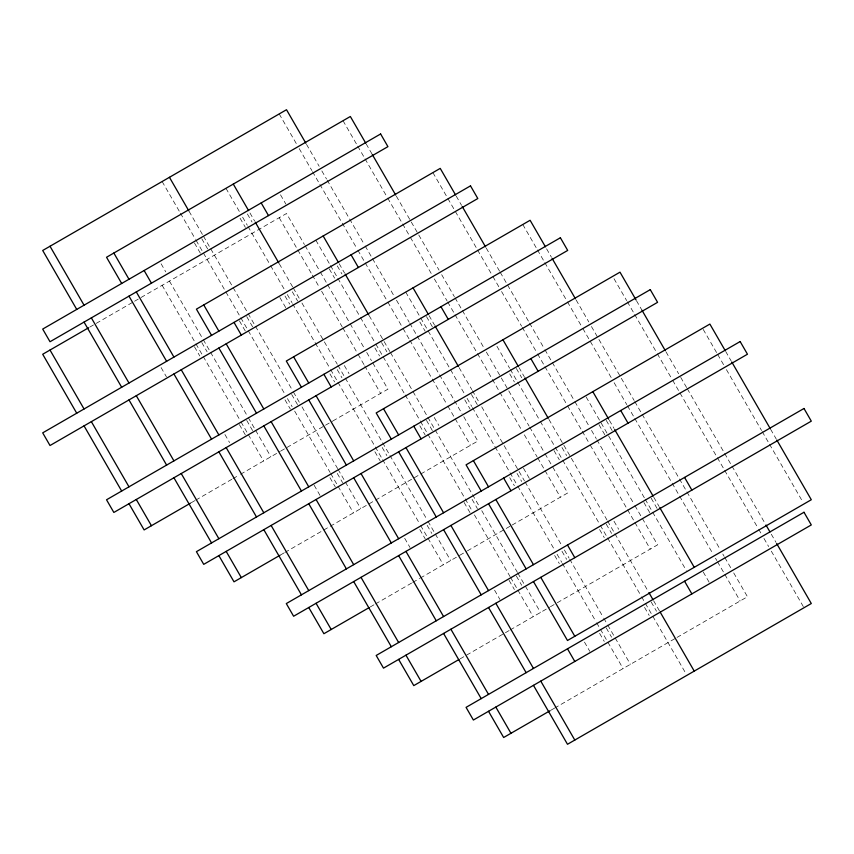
<?xml version="1.0" encoding="UTF-8"?>
<svg xmlns="http://www.w3.org/2000/svg" width="854" height="854" viewBox="0 0 854 854"><rect width="100%" height="100%" fill="white"/><g stroke="black" fill="none" stroke-linecap="round" stroke-linejoin="round"><path stroke-width="0.64" stroke-dasharray="4.27 3.2" d="M89.787 327.082L133.843 301.643M134.569 301.227L286.506 213.5L304.408 244.5M191.2 502.75L195.075 500.519M195.801 500.092L231.818 479.297M232.971 478.635L239.43 474.899M240.582 474.237L280.048 451.456M280.763 451.04L286.506 447.731M286.933 447.475L324.808 425.612M325.523 425.196L332.409 421.225M332.836 420.979L387.929 389.168L372.024 361.616M280.368 555.057L284.531 552.655M284.958 552.41L477.813 441.059L462.484 414.51M370.252 606.948L374.842 604.301M375.568 603.885L412.311 582.674M412.738 582.417L419.624 578.446M420.349 578.03L459.388 555.495M459.815 555.239L466.7 551.268M467.416 550.851L511.461 525.423M512.176 525.007L567.696 492.961L552.357 466.401M460.135 658.85L509.507 630.337M510.233 629.921L549.698 607.141M550.414 606.724L556.584 603.159M557.299 602.743L657.58 544.852L642.251 518.293M550.734 710.325L554.182 708.34M554.609 708.094L676.304 637.831M677.03 637.415L747.463 596.743L732.134 570.184M725.676 351.432L731.088 360.804M770.618 429.274L776.169 438.881M703.226 329.441L717.146 353.556M717.702 354.506L723.776 365.032M726.423 369.622L761.554 430.48M762.227 431.622L768.856 443.109M769.518 444.251L802.653 501.661M636.465 300.693L641.781 309.906M665.992 351.837L678.652 373.774M680.734 377.383L686.723 387.748M687.321 388.783L723.978 452.278M724.651 453.431L731.312 464.982M731.974 466.135L765.312 523.865M771.29 534.22L775.976 542.333M614.015 278.703L626.676 300.64M627.348 301.804L634.01 313.343M634.671 314.496L656.673 352.595M657.334 353.748L672.002 379.155M672.674 380.308L679.41 391.975M679.997 393.011L716.666 456.506M717.328 457.659L724 469.209M724.662 470.362L757.989 528.082M758.662 529.245L761.32 533.857M763.967 538.436L768.653 546.56M771.322 551.172L803.315 606.596M546.581 248.802L551.449 257.235M576.119 299.957L588.78 321.905M591.448 326.527L634.116 400.43M634.789 401.583L641.781 413.699M642.123 414.286L678.791 477.802M679.453 478.955L720.125 549.4M722.794 554.022L724.128 556.328M724.79 557.481L731.664 569.383M522.797 224.506L536.792 248.76M537.465 249.912L544.126 261.463M544.799 262.616L566.8 300.725M567.462 301.878L581.467 326.132M582.876 328.555L611.475 378.098M614.133 382.709L626.804 404.657M627.476 405.81L634.469 417.926M634.81 418.513L671.479 482.03M672.141 483.183L712.812 553.627M715.481 558.238L716.816 560.555M717.477 561.708L724.352 573.6M724.811 574.411L740.151 600.97M703.226 571.977L709.215 582.343M609.382 420.36L614.026 428.398M653.801 497.284L659.107 506.465M606.255 420.381L612.233 430.758M651.196 498.224L657.174 508.6M586.154 397.014L644.919 498.789M645.154 499.216L686.264 570.408M598.932 424.609L604.92 434.974M643.873 502.451L649.862 512.816M456.228 196.1L461.566 205.344M486.236 248.066L499.569 271.166M500.23 272.319L506.956 283.966M507.564 285.022L528.904 321.979M529.565 323.132L544.233 348.539M544.905 349.692L551.897 361.808M552.239 362.395L574.24 400.505M574.902 401.658L588.908 425.911M591.523 430.427L596.241 438.614M596.903 439.767L634.244 504.436M634.906 505.589L641.578 517.14M432.914 172.615L476.916 248.824M477.578 249.987L492.246 275.383M492.918 276.547L498.971 287.029M501.586 291.556L521.591 326.196M522.253 327.349L536.92 352.755M537.593 353.919L544.254 365.459M544.927 366.622L566.928 404.721M567.59 405.885L581.595 430.128M582.257 431.281L589.591 443.984M590.263 445.147L626.932 508.653M627.594 509.817L634.266 521.356M634.928 522.52L650.268 549.079M614.005 521.228L618.67 529.299M518.933 367.466L524.26 376.71M548.93 419.421L606.916 519.862M607.578 521.025L614.25 532.565M614.912 533.718L648.271 591.491M653.577 600.682L659.576 611.08M516.371 368.49L521.687 377.703M561.975 447.485L566.629 455.545M606.255 524.175L611.571 533.387M651.196 602.017L656.512 611.229M496.932 346.265L509.614 368.234M510.276 369.387L516.948 380.927M517.609 382.08L539.845 420.595M540.272 421.342L599.604 524.089M600.266 525.242L606.927 536.792M607.6 537.945L640.959 595.718M641.589 596.829L685.613 673.069M509.721 373.871L514.375 381.93M553.99 450.56L559.317 459.772M599.604 529.555L604.258 537.614M644.546 607.397L649.2 615.456M366.142 143.856L372.13 154.222M396.352 196.174L439.02 270.077M441.689 274.7L454.349 296.637M455.022 297.8L462.014 309.906M462.356 310.504L483.684 347.45M486.353 352.072L529.032 425.975M529.693 427.139L544.361 452.535M545.023 453.698L551.897 465.59M343.03 120.713L357.025 144.966M357.698 146.119L364.818 158.449M365.032 158.823L387.033 196.932M387.695 198.085L409.76 236.291M410.368 237.348L431.708 274.305M434.366 278.927L447.037 300.864M447.699 302.017L454.702 314.133M455.043 314.72L521.709 430.202M524.377 434.825L537.049 456.762M537.71 457.915L544.585 469.817M545.044 470.618L560.384 497.177M523.459 468.184L529.448 478.55M429.05 315.585L434.387 324.819M459.057 367.551L471.803 389.637M472.39 390.641L479.051 402.191M481.72 406.814L524.388 480.717M525.061 481.869L561.729 545.386M564.398 550.008L569.063 558.089M569.725 559.242L603.33 617.442M603.735 618.136L607.066 623.911M607.728 625.064L630.401 664.327M426.488 316.599L432.466 326.965M471.429 394.441L477.407 404.807M517.033 473.436L521.687 481.496M561.975 551.278L566.629 559.338M606.255 627.968L611.571 637.18M405.735 292.089L464.491 393.854M467.074 398.338L471.739 406.419M472.401 407.571L494.904 446.546M495.074 446.834L517.076 484.944M517.737 486.097L554.406 549.613M557.075 554.235L561.751 562.316M562.412 563.469L596.017 621.669M596.668 622.812L599.754 628.138M600.415 629.291L623.089 668.554M419.826 321.969L425.153 331.192M464.768 399.811L470.095 409.034M509.721 477.653L514.375 485.723M554.662 555.495L559.317 563.565M599.604 633.337L604.258 641.407M306.501 144.347L319.172 166.284M321.841 170.907L326.527 179.02M327.167 180.141L364.498 244.799M365.16 245.952L371.832 257.492M372.493 258.645L393.822 295.591M396.491 300.213L409.151 322.15M409.824 323.303L416.485 334.843M417.158 336.006L462.014 413.699M584.467 642.08L589.783 651.292M279.194 113.934L296.519 143.952M299.188 148.575L311.849 170.512M312.521 171.665L319.204 183.247M319.855 184.368L357.185 249.016M357.847 250.169L364.509 261.719M365.181 262.872L387.172 300.971M387.844 302.124L401.839 326.367M403.109 328.566L409.173 339.07M409.835 340.223L447.165 404.881M447.838 406.034L454.702 417.926M455.161 418.738L470.501 445.286M434.238 417.446L438.903 425.505M339.166 263.683L344.504 272.928M369.174 315.649L389.84 351.453M390.502 352.606L412.343 390.427M413.005 391.57L427.171 416.122M427.843 417.275L434.505 428.825M435.177 429.978L479.179 506.198M481.763 510.671L517.407 572.404M517.844 573.173L523.844 583.57M525.381 586.228L540.518 612.435M337.266 265.861L341.92 273.921M381.546 342.55L386.862 351.763M426.488 420.381L432.466 430.758M472.091 499.376L477.407 508.6M516.371 576.066L521.687 585.289M315.852 240.198L330.327 265.274M330.519 265.605L337.181 277.155M337.853 278.308L359.854 316.418M360.516 317.571L375.269 343.105M375.856 344.13L382.517 355.68M383.19 356.833L404.518 393.79M405.191 394.943L420.211 420.947M420.52 421.502L427.192 433.053M427.854 434.206L471.867 510.425M474.44 514.898L510.094 576.631M510.532 577.4L517.204 588.95M517.866 590.103L533.195 616.663M329.281 268.925L334.608 278.148M374.885 347.92L379.55 355.99M419.826 425.762L425.153 434.974M464.106 502.451L470.095 512.816M509.048 580.293L514.375 589.506M280.518 194.829L285.844 204.042M305.07 245.653L319.652 270.91M320.314 272.063L327.189 283.966M327.605 284.692L349.478 322.577M350.14 323.73L364.06 347.834M366.718 352.424L371.469 360.655M494.583 590.189L499.9 599.401M279.194 217.727L297.085 248.727M297.758 249.88L311.678 273.985M312.34 275.137L319.204 287.04M321.616 291.214L342.166 326.804M342.828 327.947L357.41 353.204M358.072 354.357L364.146 364.871M364.701 365.843L380.617 393.395M344.354 365.555L349.019 373.614M249.944 212.945L254.62 221.037M279.29 263.758L292.698 286.987M293.285 288.011L299.284 298.409M301.953 303.021L337.287 364.231M337.96 365.384L344.621 376.934M345.294 378.087L381.962 441.603M382.624 442.756L389.296 454.307M389.958 455.46L427.299 520.129M427.961 521.282L434.633 532.832M435.294 533.985L450.634 560.544M247.382 213.959L252.037 222.029M292.324 291.801L297.64 301.024M337.266 369.643L341.92 377.714M382.208 447.485L386.862 455.556M427.149 525.327L431.804 533.387M225.968 188.307L239.963 212.55M242.632 217.172L247.297 225.253M247.97 226.417L270.195 264.921M270.633 265.679L284.724 290.072M287.307 294.545L291.972 302.626M292.634 303.778L315.137 342.764M315.307 343.041L329.975 368.448M330.637 369.611L337.309 381.151M337.971 382.314L374.639 445.82M375.312 446.973L381.973 458.523M382.645 459.676L419.987 524.345M420.648 525.509L427.32 537.049M427.982 538.212L443.311 564.772M240.059 218.186L245.386 227.399M285.001 296.028L289.666 304.088M329.943 373.871L334.608 381.93M374.885 451.713L380.211 460.925M419.826 529.555L425.153 538.767M279.856 297.47L285.844 307.835M404.7 538.287L410.016 547.51M189.076 211.301L202.814 235.106M203.444 236.184L210.105 247.724M210.767 248.877L247.756 312.938M248.098 313.535L254.77 325.075M255.431 326.239L292.762 390.886M293.424 392.039L299.423 402.437M301.996 406.878L337.64 468.622M338.088 469.39L344.749 480.941M345.422 482.094L360.751 508.653M201.779 238.757L207.757 249.122M246.721 316.599L252.699 326.965M291.662 394.441L297.64 404.807M337.266 473.436L342.582 482.649M162.132 181.528L180.13 212.699M180.45 213.265L195.502 239.333M196.121 240.401L202.793 251.951M203.455 253.104L240.444 317.165M240.785 317.763L284.777 393.961M287.446 398.572L292.111 406.653M294.673 411.105L330.103 472.465M330.765 473.618L337.437 485.168M338.099 486.321L353.428 512.87M194.456 242.984L200.444 253.35M239.398 320.826L245.386 331.192M285.001 399.821L290.328 409.034M329.943 477.653L335.27 486.876M314.144 485.243L320.133 495.608M161.096 263.779L165.751 271.85M169.444 281.094L202.814 338.899M203.252 339.646L209.881 351.122M210.543 352.275L247.756 416.731M248.333 417.723L254.951 429.199M255.624 430.352L270.867 456.751M201.779 342.55L207.095 351.763M246.721 420.392L252.699 430.758M162.132 285.311L195.502 343.116M195.94 343.874L202.569 355.349M203.231 356.502L240.444 420.947M241.009 421.94L247.639 433.426M248.3 434.569L263.544 460.979M194.456 346.767L199.783 355.99M239.398 424.609L245.386 434.985M224.933 434.505L229.587 442.564M161.096 367.572L166.413 376.785"/><path stroke-width="1.28" d="M88.635 327.744L42.7 354.261L76.732 413.208M190.485 503.166L144.123 529.928L128.986 503.721M279.941 555.303L234.007 581.83L218.87 555.612M369.099 607.621L323.89 633.721L308.753 607.504M458.982 659.512L413.774 685.613L398.637 659.395M550.019 710.741L503.657 737.504L488.52 711.297M725.121 350.471L709.877 324.072L466.07 464.832L481.208 491.039M731.75 361.957L770.201 428.548M776.83 440.034L811.3 499.739L567.494 640.5L533.462 581.553M635.995 299.882L619.993 272.17L376.187 412.941L391.324 439.148M641.994 310.269L665.319 350.684M765.974 525.018L769.977 531.946M776.638 543.486L811.3 603.522L567.494 744.282L533.462 685.346M684.556 477.429L691.868 490.1M545.45 246.838L530.11 220.279L286.303 361.039L301.441 387.257M552.111 258.388L575.447 298.804M620.719 410.496L628.032 423.168M592.815 391.655L608.721 419.207M614.688 429.541L653.139 496.131M659.768 507.618L694.238 567.323M684.556 581.222L691.868 593.893M455.566 194.947L440.226 168.387L196.42 309.148L211.557 335.366M462.227 206.497L485.563 246.913M530.836 358.605L538.148 371.276M502.931 339.764L518.261 366.313M524.932 377.863L548.257 418.268M648.912 592.601L652.904 599.529M660.206 612.169L694.238 671.105M365.683 143.056L350.343 116.496L106.536 257.257L121.674 283.464M372.344 154.606L395.68 195.022M440.952 306.703L448.265 319.375M567.494 545.012L574.806 557.683M413.048 287.862L428.388 314.432M435.049 325.972L458.384 366.398M503.657 478.08L510.97 490.751M305.839 143.194L286.506 109.718L42.7 250.478L76.732 309.415M473.383 460.605L488.52 486.823M495.832 499.494L533.462 564.665M540.774 577.336L574.806 636.273M351.069 254.812L358.381 267.483M488.52 503.711L526.149 568.881M567.494 648.805L574.806 661.476M323.164 235.971L338.504 262.53M345.165 274.081L368.714 314.87M413.774 426.189L421.086 438.86M383.499 408.714L398.637 434.921M405.949 447.592L443.578 512.763M450.891 525.434L488.52 590.605M495.832 603.276L533.462 668.447M540.774 681.118L574.806 740.066M261.185 202.921L268.498 215.592M398.637 451.819L436.266 516.99M443.578 529.661L481.208 594.832M488.52 607.504L526.149 672.674M233.281 184.08L248.621 210.639M255.282 222.189L278.831 262.979M323.89 374.298L331.203 386.969M293.616 356.823L308.753 383.03M316.065 395.701L353.695 460.872M361.007 473.543L398.637 538.714M405.949 551.385L443.578 616.556M450.891 629.227L488.52 694.398M495.832 707.069L510.97 733.287M308.753 399.928L346.382 465.099M353.695 477.77L391.324 542.941M398.637 555.612L436.266 620.783M443.578 633.454L481.208 698.625M169.444 177.301L188.777 210.778M234.007 322.396L241.319 335.067M203.732 304.921L218.87 331.138M226.182 343.81L263.811 408.981M271.124 421.652L308.753 486.823M316.065 499.494L353.695 564.665M361.007 577.336L398.637 642.507M405.949 655.178L421.086 681.385M218.87 348.037L256.499 413.208M263.811 425.879L301.441 491.05M308.753 503.721L346.382 568.881M353.695 581.563L391.324 646.724M144.123 270.505L151.436 283.176M113.849 253.03L128.986 279.247M136.298 291.919L173.928 357.089M181.24 369.761L218.87 434.932M226.182 447.603L263.811 512.774M271.124 525.445L308.753 590.605M316.065 603.287L331.203 629.494M128.986 296.135L166.615 361.306M173.928 373.977L211.557 439.148M218.87 451.819L256.499 516.99M263.811 529.661L301.441 594.832M50.012 246.251L84.044 305.188M91.357 317.859L128.986 383.03M136.298 395.701L173.928 460.872M181.24 473.543L218.87 538.714M226.182 551.385L241.319 577.603M84.044 322.086L121.674 387.257M128.986 399.928L166.615 465.099M173.928 477.77L211.557 542.941M50.012 350.044L84.044 408.981M91.357 421.652L128.986 486.823M136.298 499.494L151.436 525.712M84.044 425.879L121.674 491.05M380.617 133.971L42.7 329.068L50.012 341.739L387.929 146.642L380.617 133.971M470.501 185.862L42.7 432.85L50.012 445.521L477.813 198.534L470.501 185.862M560.384 237.754L106.536 499.782L113.849 512.453L567.696 250.425L560.384 237.754M650.268 289.645L196.42 551.673L203.732 564.355L657.58 302.327L650.268 289.645M740.151 341.547L286.303 603.575L293.616 616.246L747.463 354.218L740.151 341.547M803.988 408.479L376.187 655.466L383.499 668.138L811.3 421.15L803.988 408.479M803.988 512.261L466.07 707.358L473.383 720.029L811.3 524.932L803.988 512.261"/></g></svg>
